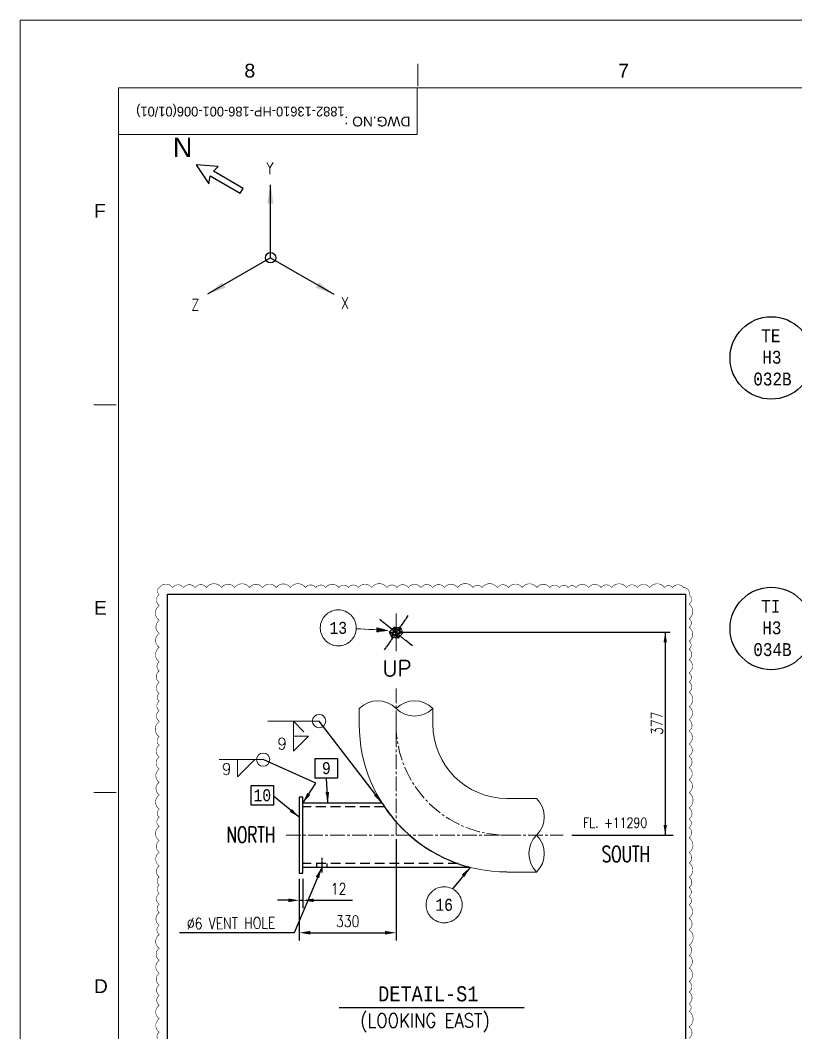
# Model space of a CAD drawing. Header units: inches. Extents: x 2203 to 3044, y -1 to 593.
# Drawn here: x 2202.6 to 2400.9, y 334.1 to 593 of the extents above; entities that cross this region are included whole.
import ezdxf
from ezdxf.enums import TextEntityAlignment as Align

# ---------------------------------------------------------------- set-up
doc = ezdxf.new("R2010")
doc.units = ezdxf.units.IN
doc.header["$MEASUREMENT"] = 0
for name, pattern in [('CENTER2', [1.125, 0.75, -0.125, 0.125, -0.125]), ('HIDDEN2', [0.1875, 0.125, -0.0625]), ('Solid', [1, 1, 0])]:
    doc.linetypes.add(name, pattern=pattern)
for name, color, linetype in [('1', 7, 'Continuous'), ('2', 2, 'Continuous'), ('3', 7, 'Continuous'), ('30', 7, 'Continuous'), ('4', 7, 'Continuous'), ('BG 0 -1', 7, 'Continuous'), ('Border', 7, 'Continuous'), ('FAB', 2, 'Continuous'), ('FRAME', 7, 'Continuous'), ('ISO-TEXT', 7, 'Continuous'), ('ISOTEXT', 7, 'Continuous'), ('Rev.4', 6, 'Continuous')]:
    doc.layers.add(name, color=color, linetype=linetype)
for name, color, linetype, lineweight in [('Level 20', 7, 'Continuous', 0), ('symbol', 2, 'Solid', 30), ('weldCyanLabel', 4, 'Solid', 13), ('weldLabel', 2, 'Solid', 13)]:
    doc.layers.add(name, color=color, linetype=linetype, lineweight=lineweight)
doc.styles.add('Arial', font='arial.ttf')
doc.styles.add('fixedText', font='MONOTXT8.shx', dxfattribs={"width": 0.85})
doc.styles.add('MONOTXT', font='MONOTXT.shx', dxfattribs={"width": 0.8})
doc.styles.add('ROMANS', font='romans.shx', dxfattribs={"width": 0.8})
doc.dimstyles.new('FabISO-VA2', dxfattribs={"dimtxt": 3.05, "dimasz": 2.8, "dimexe": 2, "dimexo": 1, "dimgap": 1.4, "dimtad": 1, "dimdec": 1, "dimdsep": 46, "dimtxsty": 'fixedText', "dimcen": 0, "dimclrd": 4, "dimclre": 2, "dimclrt": 2, "dimadec": 1, "dimazin": 2, "dimtfac": 1, "dimtix": 1, "dimtmove": 0, "dimatfit": 0, "dimfxl": 1, "dimarcsym": 0})

msp = doc.modelspace()

# ---------------------------------------------------------------- linework, layer by layer
at = {"color": 2}
for p, q in [((2298.15, 437.86), (2299.23, 435.06)), ((2343.62, 384.65), (2369.53, 384.65))]:
    msp.add_line(p, q, dxfattribs=at)
at = {"color": 4}
msp.add_line((2367.5, 436.52), (2367.5, 384.65), dxfattribs=at)
at = {"color": 2, "linetype": 'HIDDEN2', "ltscale": 20}
for p, q in [((2278.33, 377.38), (2278.33, 376.43)), ((2280.99, 377.38), (2280.99, 376.43))]:
    msp.add_line(p, q, dxfattribs=at)
at = {"color": 2}
msp.add_lwpolyline([(2240.21, 446.26), (2372.69, 446.26), (2372.69, 320.28), (2240.21, 320.28)], close=True, dxfattribs=at)
at = {"color": 2, "linetype": 'HIDDEN2', "ltscale": 20}
for points in [[(2295.7, 391.91), (2274.83, 391.91)], [(2314.47, 377.38), (2274.83, 377.38)]]:
    msp.add_lwpolyline(points, dxfattribs=at)
at = {"color": 4}
for points in [[(2367.06, 433.92), (2367.93, 433.92), (2367.5, 436.52)], [(2367.06, 387.25), (2367.93, 387.25), (2367.5, 384.65)]]:
    msp.add_solid(points, dxfattribs=at)
at = {"layer": '1', "color": 1, "linetype": 'CENTER2', "ltscale": 0.5}
msp.add_line((2279.66, 378.89), (2279.66, 375), dxfattribs=at)
at = {"layer": '1', "linetype": 'ByBlock', "lineweight": 0}
for points in [[(2289.27, 413), (2289.27, 417.06)], [(2308.09, 413), (2308.09, 417.06)], [(2327.03, 394.06), (2334.61, 394.06)], [(2327.03, 375.23), (2334.61, 375.23)]]:
    msp.add_lwpolyline(points, dxfattribs=at)
for centre, radius, start, end in [((2293.97, 412.35), 6.66, 45, 135), ((2303.39, 412.35), 6.66, 45, 135), ((2303.39, 421.76), 6.66, 225, 315), ((2327.03, 413), 37.76, 180, 270), ((2327.03, 413), 18.94, 180, 270), ((2329.9, 389.35), 6.66, 315, 45), ((2339.31, 379.94), 6.66, 135, 225), ((2329.9, 379.94), 6.66, 315, 45)]:
    msp.add_arc(centre, radius, start, end, dxfattribs=at)
at = {"layer": '2', "color": 4}
msp.add_line((2299.33, 436.52), (2368.75, 436.52), dxfattribs=at)
at = {"layer": '2'}
msp.add_line((2284.12, 340.56), (2331.43, 340.56), dxfattribs=at)
for points in [[(2278.01, 404.29), (2283.7, 404.29), (2283.7, 399.24), (2278.01, 399.24)], [(2261.63, 397.36), (2267.32, 397.36), (2267.32, 392.31), (2261.63, 392.31)]]:
    msp.add_lwpolyline(points, close=True, dxfattribs=at)
at = {"layer": '2', "color": 3, "linetype": 'Continuous'}
msp.add_lwpolyline([(2273.93, 394.4), (2273.93, 374.9), (2274.83, 374.9), (2274.83, 394.4)], close=True, dxfattribs=at)
for points in [[(2295.08, 392.86), (2274.83, 392.86)], [(2317.6, 376.43), (2274.83, 376.43)]]:
    msp.add_lwpolyline(points, dxfattribs=at)
at = {"layer": '30'}
msp.add_arc((2327.03, 413), 37.76, 212.2211, 255.5353, dxfattribs=at)
at = {"layer": '4', "color": 4, "linetype": 'Continuous', "lineweight": 0}
for p, q in [((2279, 413.83), (2265.85, 413.83)), ((2264.7, 403.96), (2253.48, 403.96))]:
    msp.add_line(p, q, dxfattribs=at)
at = {"layer": '4', "color": 2, "linetype": 'Continuous', "lineweight": 0}
for p, q in [((2275.11, 411.11), (2272.45, 413.78)), ((2272.45, 413.78), (2272.45, 410.54)), ((2272.45, 413.78), (2272.45, 410.54)), ((2272.45, 406.11), (2272.45, 410.54)), ((2272.45, 406.11), (2272.45, 410.54)), ((2276.28, 409.95), (2272.45, 406.11)), ((2272.45, 409.95), (2276.28, 409.95)), ((2262.57, 403.96), (2258.15, 399.53)), ((2258.15, 399.53), (2258.15, 403.96)), ((2258.15, 399.53), (2258.15, 403.96))]:
    msp.add_line(p, q, dxfattribs=at)
at = {"layer": '4', "color": 2, "linetype": 'Continuous'}
for p, q in [((2298.68, 383.65), (2298.68, 357.72)), ((2273.93, 373.5), (2273.93, 357.72)), ((2273.93, 373.5), (2273.93, 366)), ((2274.83, 373.5), (2274.83, 366))]:
    msp.add_line(p, q, dxfattribs=at)
at = {"layer": '4', "color": 4, "linetype": 'Continuous'}
for p, q in [((2271.13, 368), (2268.33, 368)), ((2273.93, 368), (2274.83, 368)), ((2277.63, 368), (2287.55, 368)), ((2276.73, 359.72), (2295.88, 359.72))]:
    msp.add_line(p, q, dxfattribs=at)
at = {"layer": '4', "color": 2, "linetype": 'Continuous', "lineweight": 0}
for centre in [(2279, 413.83), (2264.7, 403.96)]:
    msp.add_circle(centre, 1.7, dxfattribs=at)
at = {"layer": '4', "color": 4}
for points in [[(2271.13, 368.47), (2271.13, 367.54), (2273.93, 368)], [(2277.63, 368.47), (2277.63, 367.54), (2274.83, 368)], [(2276.73, 360.18), (2276.73, 359.25), (2273.93, 359.72)], [(2295.88, 360.18), (2295.88, 359.25), (2298.68, 359.72)]]:
    msp.add_solid(points, dxfattribs=at)
at = {"layer": 'BG 0 -1', "color": 7, "linetype": 'Continuous', "lineweight": 9}
for p, q in [((2202.58, -1), (2202.58, 593)), ((2202.58, 593), (3043.58, 593)), ((2304.28, 576.17), (2304.28, 581.83)), ((3018.52, 575.75), (2227.7, 575.75)), ((2227.7, 575.75), (2227.7, 17.11)), ((2304.11, 563.78), (2304.11, 575.75)), ((2304.11, 563.78), (2227.7, 563.78)), ((2227.07, 494.71), (2221.41, 494.71)), ((2227.07, 395.57), (2221.41, 395.57))]:
    msp.add_line(p, q, dxfattribs=at)
at = {"layer": 'FAB', "color": 2, "linetype": 'Continuous', "lineweight": 0}
msp.add_line((2298.7, 431.74), (2298.7, 441.29), dxfattribs=at)
at = {"layer": 'FRAME', "color": 2, "linetype": 'Continuous', "lineweight": 30}
for p, q in [((2247.58, 556), (2250.78, 551.2)), ((2253.18, 555.6), (2247.58, 556)), ((2251.98, 554.4), (2253.18, 555.6)), ((2259.58, 550), (2251.98, 554.4)), ((2250.78, 551.2), (2251.18, 553.2)), ((2251.18, 553.2), (2258.78, 548.8)), ((2258.78, 548.8), (2259.58, 550)), ((2266.6, 532.29), (2266.6, 550.91)), ((2266.6, 532.29), (2266.6, 550.91)), ((2266.6, 532.29), (2250.48, 522.99)), ((2266.6, 532.29), (2250.48, 522.99)), ((2266.6, 532.29), (2282.72, 522.99)), ((2266.6, 532.29), (2282.72, 522.99))]:
    msp.add_line(p, q, dxfattribs=at)
msp.add_circle((2266.6, 532.29), 1.33, dxfattribs=at)
msp.add_circle((2266.6, 532.29), 1.33, dxfattribs=at)
for points in [[(2265.73, 546.17), (2267.31, 546.14), (2266.6, 550.91)], [(2265.73, 546.17), (2267.31, 546.14), (2266.6, 550.91)], [(2255.02, 524.6), (2254.25, 525.99), (2250.48, 522.99)], [(2255.02, 524.6), (2254.25, 525.99), (2250.48, 522.99)], [(2278.18, 524.6), (2278.95, 525.99), (2282.72, 522.99)], [(2278.18, 524.6), (2278.95, 525.99), (2282.72, 522.99)]]:
    msp.add_solid(points, dxfattribs=at)
at = {"layer": 'ISOTEXT', "color": 2, "linetype": 'Continuous', "lineweight": 30}
for centre in [(2394.61, 506.66), (2394.61, 437.49)]:
    msp.add_circle(centre, 10.54, dxfattribs=at)
at = {"layer": 'Level 20', "color": 1, "linetype": 'CENTER2', "lineweight": 13, "ltscale": 5}
for p, q in [((2298.68, 384.65), (2298.68, 422.2)), ((2270.57, 384.65), (2341.39, 384.65))]:
    msp.add_line(p, q, dxfattribs=at)
msp.add_arc((2327.03, 413), 28.35, 180, 270, dxfattribs=at)
at = {"layer": 'Rev.4', "color": 1, "const_width": 0.132}
msp.add_lwpolyline([(2238.13, 332.06, -0.520567), (2238.13, 334.29, -0.520567), (2238.13, 337.72, -0.520567), (2238.13, 341.18, -0.520567), (2238.13, 343.71, -0.520567), (2238.13, 346.35, -0.520567), (2238.13, 349.32, -0.520567), (2238.13, 352.68, -0.520567), (2238.13, 355.7, -0.520567), (2238.13, 359.25, -0.520567), (2238.13, 361.59, -0.520567), (2238.13, 364.87, -0.520567), (2238.13, 366.96, -0.520567), (2238.13, 369.78, -0.520567), (2238.13, 371.91, -0.520567), (2238.13, 373.93, -0.520567), (2238.13, 376.81, -0.520567), (2238.13, 380.28, -0.520567), (2238.13, 383.24, -0.520567), (2238.13, 386.88, -0.520567), (2238.13, 389.26, -0.520567), (2238.13, 391.3, -0.520567), (2238.13, 394.97, -0.520567), (2238.13, 398.2, -0.520567), (2238.13, 401.55, -0.520567), (2238.13, 404.65, -0.520567), (2238.13, 407.68, -0.520567), (2238.13, 409.82, -0.520567), (2238.13, 413.73, -0.520567), (2238.13, 416.48, -0.520567), (2238.13, 418.9, -0.520567), (2238.13, 420.91, -0.520567), (2238.13, 423.71, -0.520567), (2238.13, 426.66, -0.520567), (2238.13, 428.96, -0.520567), (2238.13, 432.65, -0.520567), (2238.13, 436.26, -0.520567), (2238.13, 439.56, -0.520567), (2238.13, 443.37, -0.520567), (2238.13, 446.15, -0.520567), (2238.13, 447.94, -0.520567), (2241.57, 447.94, -0.520567), (2244.37, 447.94, -0.520567), (2247.29, 447.94, -0.520567), (2250.21, 447.94, -0.520567), (2254.05, 447.94, -0.520567), (2257.4, 447.94, -0.520567), (2261.2, 447.94, -0.520567), (2264.54, 447.94, -0.520567), (2268.02, 447.94, -0.520567), (2271.66, 447.94, -0.520567), (2275.51, 447.94, -0.520567), (2278.15, 447.94, -0.520567), (2280.7, 447.94, -0.520567), (2284.04, 447.94, -0.520567), (2286.49, 447.94, -0.520567), (2289.04, 447.94, -0.520567), (2292.44, 447.94, -0.520567), (2296.36, 447.94, -0.520567), (2298.93, 447.94, -0.520567), (2301.84, 447.94, -0.520567), (2305.02, 447.94, -0.520567), (2308.04, 447.94, -0.520567), (2311.04, 447.94, -0.520567), (2314.39, 447.94, -0.520567), (2318.37, 447.94, -0.520567), (2320.67, 447.94, -0.520567), (2324.57, 447.94, -0.520567), (2327.43, 447.94, -0.520567), (2330.92, 447.94, -0.520567), (2334.67, 447.94, -0.520567), (2337.97, 447.94, -0.520567), (2340.41, 447.94, -0.520567), (2342.69, 447.94, -0.520567), (2344.69, 447.94, -0.520567), (2347.91, 447.94, -0.520567), (2351.11, 447.94, -0.520567), (2353.83, 447.94, -0.520567), (2357.61, 447.94, -0.520567), (2360.36, 447.94, -0.520567), (2363.52, 447.94, -0.520567), (2367.31, 447.94, -0.520567), (2369.34, 447.94, -0.520567), (2372.16, 447.94, -0.520567), (2373.59, 446.12, -0.520567), (2373.59, 443.68, -0.520567), (2373.59, 440.05, -0.520567), (2373.59, 437.81, -0.520567), (2373.59, 434.25, -0.520567), (2373.59, 432.2, -0.520567), (2373.59, 429.55, -0.520567), (2373.59, 426.16, -0.520567), (2373.59, 423.85, -0.520567), (2373.59, 421.19, -0.520567), (2373.59, 417.53, -0.520567), (2373.59, 414.18, -0.520567), (2373.59, 411.29, -0.520567), (2373.59, 407.98, -0.520567), (2373.59, 404.82, -0.520567), (2373.59, 401.93, -0.520567), (2373.59, 398.82, -0.520567), (2373.59, 395.54, -0.520567), (2373.59, 391.64, -0.520567), (2373.59, 388.8, -0.520567), (2373.59, 386.58, -0.520567), (2373.59, 383.99, -0.520567), (2373.59, 380.2, -0.520567), (2373.59, 377.58, -0.520567), (2373.59, 373.92, -0.520567), (2373.59, 371.28, -0.520567), (2373.59, 369.03, -0.520567), (2373.59, 366.78, -0.520567), (2373.59, 363.43, -0.520567), (2373.59, 360.48, -0.520567), (2373.59, 356.48, -0.520567), (2373.59, 353.96, -0.520567), (2373.59, 350.72, -0.520567), (2373.59, 347.25, -0.520567), (2373.59, 344.53, -0.520567), (2373.59, 341.6, -0.520567), (2373.59, 339.6, -0.520567), (2373.59, 335.64, -0.520567), (2373.59, 332.75, -0.520567)], format="xyb", dxfattribs=at)
at = {"layer": 'symbol', "flags": 128}
for points in [[(2301.7, 440.78), (2295.66, 432)], [(2302.84, 433.07), (2294.54, 439.76)], [(2298.41, 437.17), (2299.8, 437.71), (2300.35, 436.28), (2299.23, 435.06), (2297.55, 435.21), (2297.01, 436.63), (2298.15, 437.86), (2299.8, 437.71), (2299.23, 435.06), (2297.01, 436.63), (2300.35, 436.28), (2298.15, 437.86), (2297.55, 435.21), (2298.41, 437.17)]]:
    msp.add_lwpolyline(points, dxfattribs=at)
at = {"layer": 'weldCyanLabel', "color": 2}
for centre in [(2283.89, 437.65), (2310.96, 366.85)]:
    msp.add_circle(centre, 4.6, dxfattribs=at)
at = {"layer": 'weldLabel', "color": 2, "flags": 128}
for points in [[(2296.46, 437.01), (2293.78, 437.7), (2293.72, 436.61), (2296.46, 437.01), (2295.92, 437.04), (2293.77, 437.59), (2293.72, 436.72), (2295.92, 437.04), (2295.38, 437.07), (2293.76, 437.48), (2293.73, 436.83), (2295.38, 437.07), (2294.83, 437.1), (2293.76, 437.38), (2293.73, 436.94), (2294.83, 437.1), (2294.29, 437.13), (2293.75, 437.27), (2293.74, 437.05), (2294.29, 437.13)], [(2288.49, 437.45), (2296.46, 437.01)]]:
    msp.add_lwpolyline(points, dxfattribs=at)

# ---------------------------------------------------------------- texts
at = {"layer": '1', "color": 2, "linetype": 'Continuous', "lineweight": 0, "style": 'ROMANS', "width": 0.857082}
msp.add_text('(LOOKING EAST)', height=3.6039, dxfattribs=at).set_placement((2306.05, 337.29), align=Align.MIDDLE_CENTER)
at = {"layer": '2', "style": 'fixedText', "width": 0.85}
for s, height, p in [('13', 3.069, (2283.89, 437.65)), ('9', 3.07, (2280.85, 401.79)), ('10', 3.069, (2264.47, 394.86)), ('16', 3.069, (2310.96, 366.85))]:
    msp.add_text(s, height=height, dxfattribs=at).set_placement(p, align=Align.MIDDLE_CENTER)
at = {"layer": '2', "lineweight": 0, "style": 'ROMANS', "width": 0.8}
msp.add_text('%%C6 VENT HOLE', height=2.9064, rotation=0.5968, dxfattribs=at).set_placement((2256.53, 359.83), align=Align.BOTTOM_CENTER)
at = {"layer": '2', "lineweight": 0, "insert": (2365.37, 413.26), "char_height": 2.906, "attachment_point": 5, "rotation": 90.5968, "style": 'ROMANS'}
msp.add_mtext('377', dxfattribs=at)
at = {"layer": '2', "lineweight": 0, "char_height": 2.906, "attachment_point": 5, "style": 'ROMANS'}
for s, insert in [('12', (2283.99, 370.93)), ('330', (2286.3, 362.64))]:
    msp.add_mtext(s, dxfattribs=dict(at, insert=insert))
at = {"layer": '3', "lineweight": 13, "style": 'fixedText', "width": 0.85}
msp.add_text('DETAIL-S1', height=3.869, dxfattribs=at).set_placement((2306.92, 344.1), align=Align.MIDDLE_CENTER)
at = {"layer": '4', "color": 2, "linetype": 'Continuous', "lineweight": 0, "style": 'ROMANS'}
for p in [(2268.3, 406.59), (2254.11, 400.11)]:
    msp.add_text('9', height=2.91, dxfattribs=at).set_placement(p)
at = {"layer": 'BG 0 -1', "color": 7, "style": 'Arial', "width": 1.008516}
for s, p in [('8', (2261.27, 580.12)), ('7', (2356.85, 580.12))]:
    msp.add_text(s, height=3.54, dxfattribs=at).set_placement(p, align=Align.MIDDLE)
at = {"layer": 'BG 0 -1', "color": 4, "style": 'Arial', "width": 1.010263}
msp.add_text('DWG.NO : ', height=2.5, rotation=180, dxfattribs=at).set_placement((2302.34, 567.1), align=Align.MIDDLE_LEFT)
at = {"layer": 'BG 0 -1', "color": 7, "style": 'Arial'}
for s, width, p in [('F', 0.993934, (2221.43, 542.5)), ('E', 1.004063, (2221.43, 441.02)), ('D', 0.992063, (2221.43, 344.28))]:
    msp.add_text(s, height=3.54, dxfattribs=dict(at, width=width)).set_placement(p)
at = {"layer": 'Border', "color": 2, "linetype": 'Continuous', "style": 'ROMANS', "width": 0.8}
for s, p in [('Y', (2265.5, 553.68)), ('Y', (2265.5, 553.68)), ('Z', (2246.31, 518.76)), ('Z', (2246.31, 518.76)), ('X', (2284.61, 519.22)), ('X', (2284.61, 519.22))]:
    msp.add_text(s, height=2.97, dxfattribs=at).set_placement(p)
at = {"layer": 'FAB', "color": 2, "linetype": 'Continuous', "lineweight": 0, "style": 'ROMANS'}
msp.add_text('UP', height=4.042, dxfattribs=at).set_placement((2302.65, 427.3), align=Align.MIDDLE_RIGHT)
at = {"layer": 'FAB', "color": 2, "linetype": 'Continuous', "lineweight": 0, "style": 'ROMANS', "width": 0.7}
for s, p in [('NORTH', (2267.82, 384.77)), ('SOUTH', (2363.63, 379.83))]:
    msp.add_text(s, height=4.042, dxfattribs=at).set_placement(p, align=Align.MIDDLE_RIGHT)
at = {"layer": 'FRAME', "color": 2, "style": 'Arial', "width": 0.94}
msp.add_text('1882-13610-HP-186-001-006(01/01) ', height=2.5, rotation=180, dxfattribs=at).set_placement((2285.51, 570.9))
at = {"layer": 'FRAME', "color": 2, "style": 'Arial', "width": 0.992063}
msp.add_text('N', height=5, dxfattribs=at).set_placement((2241.58, 558))
at = {"layer": 'ISO-TEXT', "color": 2, "style": 'MONOTXT', "width": 0.8566}
for s, p in [('TE', (2392.04, 510.69)), ('H3', (2392.3, 505.19)), ('032B', (2390.01, 499.62)), ('TI', (2392.04, 441.52)), ('H3', (2392.3, 436.02)), ('034B', (2390.01, 430.45))]:
    msp.add_text(s, height=3.3, dxfattribs=at).set_placement(p)
at = {"layer": 'Level 20', "color": 2, "linetype": 'Continuous', "lineweight": 13, "style": 'ROMANS', "width": 0.8}
msp.add_text('FL. +11290', height=2.555, dxfattribs=at).set_placement((2354.68, 385.8), align=Align.BOTTOM_CENTER)

# ---------------------------------------------------------------- leaders
at = {"layer": '2', "color": 2}
for points in [[(2295.08, 392.86), (2279, 413.83)], [(2317.6, 376.43), (2313.08, 370.94)]]:
    msp.add_leader(points, dimstyle='FabISO-VA2', override={"dimtad": 0}, dxfattribs=at)
at = {"layer": '4', "color": 2}
for points in [[(2274.83, 392.86), (2278.16, 397.92), (2264.7, 403.96)], [(2281.27, 392.91), (2280.85, 399.26)]]:
    msp.add_leader(points, dimstyle='FabISO-VA2', dxfattribs=at)
at = {"layer": '4'}
msp.add_leader([(2273.93, 389.22), (2267.32, 394.65)], dimstyle='FabISO-VA2', dxfattribs=at)
at = {"layer": '4', "color": 1}
msp.add_leader([(2279.66, 376.43), (2272.63, 359.69), (2243.28, 359.69)], dimstyle='FabISO-VA2', override={"dimgap": 1.4, "dimtad": 0}, dxfattribs=at)

doc.saveas('drawing.dxf')
